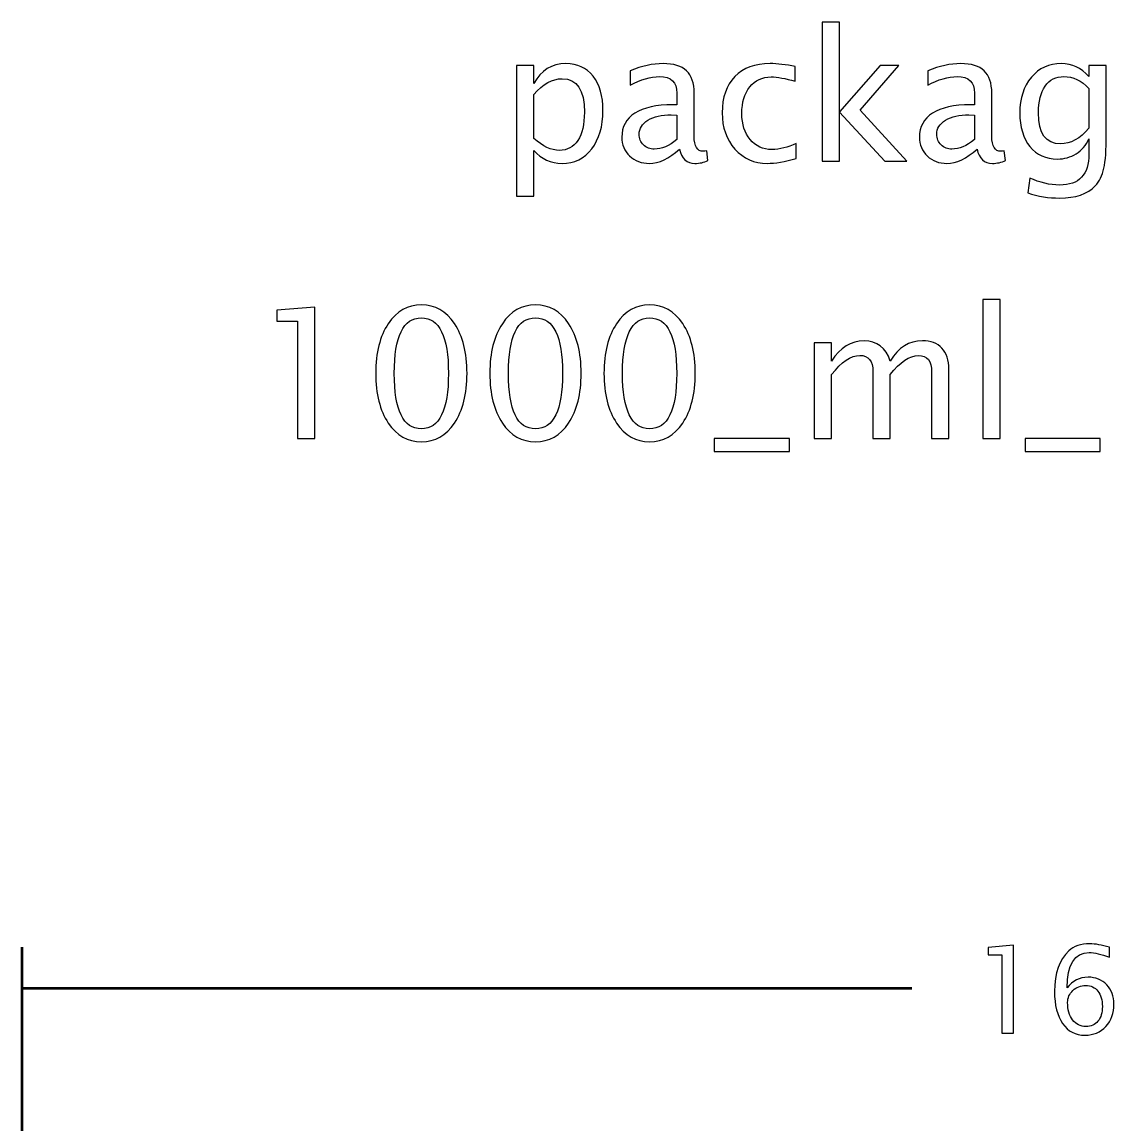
# Model space of a CAD drawing. Header units: centimetres. Extents: x -17.7 to 15.2, y -15.2 to 18.6.
# Drawn here: x -12.9 to -5.22, y 10.89 to 18.65 of the extents above; entities that cross this region are included whole.
import ezdxf

# ---------------------------------------------------------------- set-up
doc = ezdxf.new("R2010")
doc.units = ezdxf.units.CM
doc.header["$MEASUREMENT"] = 0
doc.layers.add('Layer 1', color=7, linetype='Continuous')

msp = doc.modelspace()

# ---------------------------------------------------------------- linework, layer by layer
at = {"layer": 'Layer 1'}
for points, knots in [([(-7.26981, 17.67044), (-7.26981, 17.67044), (-7.26981, 18.64961), (-7.26981, 18.64961), (-7.26981, 18.64961), (-7.26981, 18.64961), (-7.14789, 18.64961), (-7.14789, 18.64961), (-7.14789, 18.64961), (-7.14789, 18.64961), (-7.14789, 18.01694), (-7.14789, 18.01694), (-7.14789, 18.01694), (-7.14789, 18.01694), (-6.86214, 18.34354), (-6.86214, 18.34354), (-6.86214, 18.34354), (-6.86214, 18.34354), (-6.73048, 18.34354), (-6.73048, 18.34354), (-6.73048, 18.34354), (-6.73048, 18.34354), (-7.00353, 18.02943), (-7.00353, 18.02943), (-7.00353, 18.02943), (-7.00353, 18.02943), (-6.67333, 17.67044), (-6.67333, 17.67044), (-6.67333, 17.67044), (-6.67333, 17.67044), (-6.83039, 17.67044), (-6.83039, 17.67044), (-6.83039, 17.67044), (-6.83039, 17.67044), (-7.14789, 18.01567), (-7.14789, 18.01567), (-7.14789, 18.01567), (-7.14789, 18.01567), (-7.14789, 17.67044), (-7.14789, 17.67044), (-7.14789, 17.67044), (-7.14789, 17.67044), (-7.26981, 17.67044), (-7.26981, 17.67044)], [0, 0, 0, 0, 0.0833333, 0.0833333, 0.0833333, 0.0833333, 0.1666667, 0.1666667, 0.1666667, 0.1666667, 0.25, 0.25, 0.25, 0.25, 0.3333333, 0.3333333, 0.3333333, 0.3333333, 0.4166667, 0.4166667, 0.4166667, 0.4166667, 0.5, 0.5, 0.5, 0.5, 0.5833333, 0.5833333, 0.5833333, 0.5833333, 0.6666667, 0.6666667, 0.6666667, 0.6666667, 0.75, 0.75, 0.75, 0.75, 0.8333333, 0.8333333, 0.8333333, 0.8333333, 1, 1, 1, 1]), ([(-9.42076, 17.42533), (-9.42076, 17.42533), (-9.42076, 18.34354), (-9.42076, 18.34354), (-9.42076, 18.34354), (-9.42076, 18.34354), (-9.29884, 18.34354), (-9.29884, 18.34354), (-9.29884, 18.34354), (-9.29884, 18.34354), (-9.29884, 18.21633), (-9.29884, 18.21633), (-9.29884, 18.21633), (-9.24889, 18.31052), (-9.17374, 18.35751), (-9.07363, 18.35751), (-9.07363, 18.35751), (-8.99256, 18.35751), (-8.92885, 18.32809), (-8.88228, 18.26903), (-8.88228, 18.26903), (-8.83571, 18.20998), (-8.81243, 18.12933), (-8.81243, 18.0271), (-8.81243, 18.0271), (-8.81243, 17.91576), (-8.83889, 17.8258), (-8.89159, 17.75765), (-8.89159, 17.75765), (-8.9443, 17.68928), (-9.01372, 17.6552), (-9.09966, 17.6552), (-9.09966, 17.6552), (-9.17946, 17.6552), (-9.24592, 17.68568), (-9.29884, 17.74685), (-9.29884, 17.74685), (-9.29884, 17.74685), (-9.29884, 17.42533), (-9.29884, 17.42533), (-9.29884, 17.42533), (-9.29884, 17.42533), (-9.42076, 17.42533), (-9.42076, 17.42533)], [0, 0, 0, 0, 0.0833333, 0.0833333, 0.0833333, 0.0833333, 0.1666667, 0.1666667, 0.1666667, 0.1666667, 0.25, 0.25, 0.25, 0.25, 0.3333333, 0.3333333, 0.3333333, 0.3333333, 0.4166667, 0.4166667, 0.4166667, 0.4166667, 0.5, 0.5, 0.5, 0.5, 0.5833333, 0.5833333, 0.5833333, 0.5833333, 0.6666667, 0.6666667, 0.6666667, 0.6666667, 0.75, 0.75, 0.75, 0.75, 0.8333333, 0.8333333, 0.8333333, 0.8333333, 1, 1, 1, 1]), ([(-8.27459, 17.75617), (-8.34782, 17.68886), (-8.41831, 17.6552), (-8.48604, 17.6552), (-8.48604, 17.6552), (-8.54171, 17.6552), (-8.58807, 17.67256), (-8.62468, 17.70748), (-8.62468, 17.70748), (-8.66151, 17.74241), (-8.67993, 17.78643), (-8.67993, 17.83956), (-8.67993, 17.83956), (-8.67993, 17.91301), (-8.64903, 17.96953), (-8.58722, 18.0089), (-8.58722, 18.0089), (-8.52541, 18.04827), (-8.43672, 18.06795), (-8.32115, 18.06795), (-8.32115, 18.06795), (-8.32115, 18.06795), (-8.29258, 18.06795), (-8.29258, 18.06795), (-8.29258, 18.06795), (-8.29258, 18.06795), (-8.29258, 18.14902), (-8.29258, 18.14902), (-8.29258, 18.14902), (-8.29258, 18.22712), (-8.33322, 18.26607), (-8.41471, 18.26607), (-8.41471, 18.26607), (-8.47779, 18.26607), (-8.54679, 18.24617), (-8.62151, 18.20638), (-8.62151, 18.20638), (-8.62151, 18.20638), (-8.62151, 18.30671), (-8.62151, 18.30671), (-8.62151, 18.30671), (-8.53938, 18.34058), (-8.46191, 18.35751), (-8.38931, 18.35751), (-8.38931, 18.35751), (-8.31459, 18.35751), (-8.25935, 18.34058), (-8.224, 18.3065), (-8.224, 18.3065), (-8.18844, 18.27242), (-8.17066, 18.21993), (-8.17066, 18.14902), (-8.17066, 18.14902), (-8.17066, 18.14902), (-8.17066, 17.84485), (-8.17066, 17.84485), (-8.17066, 17.84485), (-8.17066, 17.77522), (-8.14928, 17.74029), (-8.10631, 17.74029), (-8.10631, 17.74029), (-8.10102, 17.74029), (-8.09319, 17.74114), (-8.08282, 17.74283), (-8.08282, 17.74283), (-8.08282, 17.74283), (-8.07414, 17.6751), (-8.07414, 17.6751), (-8.07414, 17.6751), (-8.10187, 17.66176), (-8.13235, 17.6552), (-8.16579, 17.6552), (-8.16579, 17.6552), (-8.22273, 17.6552), (-8.25892, 17.68886), (-8.27459, 17.75617)], [0, 0, 0, 0, 0.05, 0.05, 0.05, 0.05, 0.1, 0.1, 0.1, 0.1, 0.15, 0.15, 0.15, 0.15, 0.2, 0.2, 0.2, 0.2, 0.25, 0.25, 0.25, 0.25, 0.3, 0.3, 0.3, 0.3, 0.35, 0.35, 0.35, 0.35, 0.4, 0.4, 0.4, 0.4, 0.45, 0.45, 0.45, 0.45, 0.5, 0.5, 0.5, 0.5, 0.55, 0.55, 0.55, 0.55, 0.6, 0.6, 0.6, 0.6, 0.65, 0.65, 0.65, 0.65, 0.7, 0.7, 0.7, 0.7, 0.75, 0.75, 0.75, 0.75, 0.8, 0.8, 0.8, 0.8, 0.85, 0.85, 0.85, 0.85, 0.9, 0.9, 0.9, 0.9, 1, 1, 1, 1]), ([(-7.4529, 17.69076), (-7.53185, 17.66705), (-7.60001, 17.6552), (-7.65737, 17.6552), (-7.65737, 17.6552), (-7.74839, 17.6552), (-7.82374, 17.68886), (-7.88364, 17.75595), (-7.88364, 17.75595), (-7.94354, 17.82326), (-7.9736, 17.90814), (-7.9736, 18.01038), (-7.9736, 18.01038), (-7.9736, 18.1196), (-7.94397, 18.2049), (-7.8847, 18.26586), (-7.8847, 18.26586), (-7.82543, 18.32703), (-7.74267, 18.35751), (-7.63641, 18.35751), (-7.63641, 18.35751), (-7.58413, 18.35751), (-7.52529, 18.35031), (-7.46052, 18.33592), (-7.46052, 18.33592), (-7.46052, 18.33592), (-7.46052, 18.23305), (-7.46052, 18.23305), (-7.46052, 18.23305), (-7.52931, 18.25337), (-7.5854, 18.26353), (-7.62858, 18.26353), (-7.62858, 18.26353), (-7.69124, 18.26353), (-7.7414, 18.24004), (-7.77887, 18.19326), (-7.77887, 18.19326), (-7.81633, 18.14648), (-7.83517, 18.08404), (-7.83517, 18.00614), (-7.83517, 18.00614), (-7.83517, 17.93058), (-7.8157, 17.86962), (-7.77696, 17.82284), (-7.77696, 17.82284), (-7.73823, 17.77627), (-7.68764, 17.75299), (-7.62477, 17.75299), (-7.62477, 17.75299), (-7.5691, 17.75299), (-7.51195, 17.76738), (-7.4529, 17.79617), (-7.4529, 17.79617), (-7.4529, 17.79617), (-7.4529, 17.69076), (-7.4529, 17.69076)], [0, 0, 0, 0, 0.0666667, 0.0666667, 0.0666667, 0.0666667, 0.1333333, 0.1333333, 0.1333333, 0.1333333, 0.2, 0.2, 0.2, 0.2, 0.2666667, 0.2666667, 0.2666667, 0.2666667, 0.3333333, 0.3333333, 0.3333333, 0.3333333, 0.4, 0.4, 0.4, 0.4, 0.4666667, 0.4666667, 0.4666667, 0.4666667, 0.5333333, 0.5333333, 0.5333333, 0.5333333, 0.6, 0.6, 0.6, 0.6, 0.6666667, 0.6666667, 0.6666667, 0.6666667, 0.7333333, 0.7333333, 0.7333333, 0.7333333, 0.8, 0.8, 0.8, 0.8, 0.8666667, 0.8666667, 0.8666667, 0.8666667, 1, 1, 1, 1]), ([(-6.18057, 17.75617), (-6.2538, 17.68886), (-6.32429, 17.6552), (-6.39202, 17.6552), (-6.39202, 17.6552), (-6.44769, 17.6552), (-6.49405, 17.67256), (-6.53066, 17.70748), (-6.53066, 17.70748), (-6.56749, 17.74241), (-6.58591, 17.78643), (-6.58591, 17.83956), (-6.58591, 17.83956), (-6.58591, 17.91301), (-6.55501, 17.96953), (-6.4932, 18.0089), (-6.4932, 18.0089), (-6.43139, 18.04827), (-6.3427, 18.06795), (-6.22713, 18.06795), (-6.22713, 18.06795), (-6.22713, 18.06795), (-6.19856, 18.06795), (-6.19856, 18.06795), (-6.19856, 18.06795), (-6.19856, 18.06795), (-6.19856, 18.14902), (-6.19856, 18.14902), (-6.19856, 18.14902), (-6.19856, 18.22712), (-6.2392, 18.26607), (-6.32069, 18.26607), (-6.32069, 18.26607), (-6.38377, 18.26607), (-6.45277, 18.24617), (-6.52749, 18.20638), (-6.52749, 18.20638), (-6.52749, 18.20638), (-6.52749, 18.30671), (-6.52749, 18.30671), (-6.52749, 18.30671), (-6.44536, 18.34058), (-6.36789, 18.35751), (-6.29529, 18.35751), (-6.29529, 18.35751), (-6.22057, 18.35751), (-6.16533, 18.34058), (-6.12998, 18.3065), (-6.12998, 18.3065), (-6.09442, 18.27242), (-6.07664, 18.21993), (-6.07664, 18.14902), (-6.07664, 18.14902), (-6.07664, 18.14902), (-6.07664, 17.84485), (-6.07664, 17.84485), (-6.07664, 17.84485), (-6.07664, 17.77522), (-6.05526, 17.74029), (-6.01229, 17.74029), (-6.01229, 17.74029), (-6.007, 17.74029), (-5.99917, 17.74114), (-5.9888, 17.74283), (-5.9888, 17.74283), (-5.9888, 17.74283), (-5.98012, 17.6751), (-5.98012, 17.6751), (-5.98012, 17.6751), (-6.00785, 17.66176), (-6.03833, 17.6552), (-6.07177, 17.6552), (-6.07177, 17.6552), (-6.12871, 17.6552), (-6.1649, 17.68886), (-6.18057, 17.75617)], [0, 0, 0, 0, 0.05, 0.05, 0.05, 0.05, 0.1, 0.1, 0.1, 0.1, 0.15, 0.15, 0.15, 0.15, 0.2, 0.2, 0.2, 0.2, 0.25, 0.25, 0.25, 0.25, 0.3, 0.3, 0.3, 0.3, 0.35, 0.35, 0.35, 0.35, 0.4, 0.4, 0.4, 0.4, 0.45, 0.45, 0.45, 0.45, 0.5, 0.5, 0.5, 0.5, 0.55, 0.55, 0.55, 0.55, 0.6, 0.6, 0.6, 0.6, 0.65, 0.65, 0.65, 0.65, 0.7, 0.7, 0.7, 0.7, 0.75, 0.75, 0.75, 0.75, 0.8, 0.8, 0.8, 0.8, 0.85, 0.85, 0.85, 0.85, 0.9, 0.9, 0.9, 0.9, 1, 1, 1, 1]), ([(-5.8237, 17.44692), (-5.8237, 17.44692), (-5.80931, 17.55233), (-5.80931, 17.55233), (-5.80931, 17.55233), (-5.73861, 17.51931), (-5.66855, 17.5028), (-5.59933, 17.5028), (-5.59933, 17.5028), (-5.46196, 17.5028), (-5.39317, 17.57561), (-5.39317, 17.72103), (-5.39317, 17.72103), (-5.39317, 17.72103), (-5.39317, 17.82686), (-5.39317, 17.82686), (-5.39317, 17.82686), (-5.41434, 17.7822), (-5.44439, 17.7477), (-5.48355, 17.72293), (-5.48355, 17.72293), (-5.52271, 17.69817), (-5.56631, 17.68568), (-5.61436, 17.68568), (-5.61436, 17.68568), (-5.69585, 17.68568), (-5.76041, 17.71489), (-5.80804, 17.77331), (-5.80804, 17.77331), (-5.85566, 17.83173), (-5.87958, 17.91089), (-5.87958, 18.0108), (-5.87958, 18.0108), (-5.87958, 18.11304), (-5.85249, 18.19643), (-5.7983, 18.26099), (-5.7983, 18.26099), (-5.7439, 18.32534), (-5.67384, 18.35751), (-5.58769, 18.35751), (-5.58769, 18.35751), (-5.51234, 18.35751), (-5.44736, 18.32703), (-5.39317, 18.26586), (-5.39317, 18.26586), (-5.39317, 18.26586), (-5.39317, 18.34354), (-5.39317, 18.34354), (-5.39317, 18.34354), (-5.39317, 18.34354), (-5.27125, 18.34354), (-5.27125, 18.34354), (-5.27125, 18.34354), (-5.27125, 18.34354), (-5.27125, 17.85417), (-5.27125, 17.85417), (-5.27125, 17.85417), (-5.27125, 17.74897), (-5.27675, 17.67108), (-5.28776, 17.62049), (-5.28776, 17.62049), (-5.29855, 17.5699), (-5.3193, 17.52841), (-5.34935, 17.49624), (-5.34935, 17.49624), (-5.40269, 17.43972), (-5.48609, 17.41136), (-5.59933, 17.41136), (-5.59933, 17.41136), (-5.67701, 17.41136), (-5.75173, 17.42321), (-5.8237, 17.44692)], [0, 0, 0, 0, 0.0526316, 0.0526316, 0.0526316, 0.0526316, 0.1052632, 0.1052632, 0.1052632, 0.1052632, 0.1578947, 0.1578947, 0.1578947, 0.1578947, 0.2105263, 0.2105263, 0.2105263, 0.2105263, 0.2631579, 0.2631579, 0.2631579, 0.2631579, 0.3157895, 0.3157895, 0.3157895, 0.3157895, 0.3684211, 0.3684211, 0.3684211, 0.3684211, 0.4210526, 0.4210526, 0.4210526, 0.4210526, 0.4736842, 0.4736842, 0.4736842, 0.4736842, 0.5263158, 0.5263158, 0.5263158, 0.5263158, 0.5789474, 0.5789474, 0.5789474, 0.5789474, 0.6315789, 0.6315789, 0.6315789, 0.6315789, 0.6842105, 0.6842105, 0.6842105, 0.6842105, 0.7368421, 0.7368421, 0.7368421, 0.7368421, 0.7894737, 0.7894737, 0.7894737, 0.7894737, 0.8421053, 0.8421053, 0.8421053, 0.8421053, 0.8947368, 0.8947368, 0.8947368, 0.8947368, 1, 1, 1, 1]), ([(-9.29884, 17.83088), (-9.23597, 17.77479), (-9.17607, 17.74664), (-9.11913, 17.74664), (-9.11913, 17.74664), (-9.06304, 17.74664), (-9.01965, 17.77014), (-8.98917, 17.81691), (-8.98917, 17.81691), (-8.95848, 17.86369), (-8.94324, 17.92952), (-8.94324, 18.01461), (-8.94324, 18.01461), (-8.94324, 18.17209), (-8.99531, 18.25083), (-9.09945, 18.25083), (-9.09945, 18.25083), (-9.16761, 18.25083), (-9.23407, 18.214), (-9.29884, 18.14013), (-9.29884, 18.14013), (-9.29884, 18.14013), (-9.29884, 17.83088), (-9.29884, 17.83088)], [0, 0, 0, 0, 0.1428571, 0.1428571, 0.1428571, 0.1428571, 0.2857143, 0.2857143, 0.2857143, 0.2857143, 0.4285714, 0.4285714, 0.4285714, 0.4285714, 0.5714286, 0.5714286, 0.5714286, 0.5714286, 0.7142857, 0.7142857, 0.7142857, 0.7142857, 1, 1, 1, 1]), ([(-5.39317, 17.90327), (-5.39317, 17.90327), (-5.39317, 18.18246), (-5.39317, 18.18246), (-5.39317, 18.18246), (-5.44693, 18.23813), (-5.50556, 18.26607), (-5.56885, 18.26607), (-5.56885, 18.26607), (-5.62516, 18.26607), (-5.66918, 18.24363), (-5.70093, 18.19855), (-5.70093, 18.19855), (-5.73289, 18.15368), (-5.74877, 18.09123), (-5.74877, 18.01165), (-5.74877, 18.01165), (-5.74877, 17.86539), (-5.69691, 17.79236), (-5.59298, 17.79236), (-5.59298, 17.79236), (-5.52229, 17.79236), (-5.45561, 17.8294), (-5.39317, 17.90327)], [0, 0, 0, 0, 0.1428571, 0.1428571, 0.1428571, 0.1428571, 0.2857143, 0.2857143, 0.2857143, 0.2857143, 0.4285714, 0.4285714, 0.4285714, 0.4285714, 0.5714286, 0.5714286, 0.5714286, 0.5714286, 0.7142857, 0.7142857, 0.7142857, 0.7142857, 1, 1, 1, 1]), ([(-8.29258, 17.82263), (-8.29258, 17.82263), (-8.29258, 17.99556), (-8.29258, 17.99556), (-8.29258, 17.99556), (-8.29258, 17.99556), (-8.33174, 17.99683), (-8.33174, 17.99683), (-8.33174, 17.99683), (-8.39947, 17.99683), (-8.45408, 17.98434), (-8.49578, 17.95937), (-8.49578, 17.95937), (-8.53727, 17.93418), (-8.55801, 17.90095), (-8.55801, 17.85946), (-8.55801, 17.85946), (-8.55801, 17.83046), (-8.54764, 17.80591), (-8.52711, 17.7858), (-8.52711, 17.7858), (-8.50636, 17.76569), (-8.48117, 17.75553), (-8.45133, 17.75553), (-8.45133, 17.75553), (-8.40053, 17.75553), (-8.34761, 17.77797), (-8.29258, 17.82263)], [0, 0, 0, 0, 0.125, 0.125, 0.125, 0.125, 0.25, 0.25, 0.25, 0.25, 0.375, 0.375, 0.375, 0.375, 0.5, 0.5, 0.5, 0.5, 0.625, 0.625, 0.625, 0.625, 0.75, 0.75, 0.75, 0.75, 1, 1, 1, 1]), ([(-6.19856, 17.82263), (-6.19856, 17.82263), (-6.19856, 17.99556), (-6.19856, 17.99556), (-6.19856, 17.99556), (-6.19856, 17.99556), (-6.23772, 17.99683), (-6.23772, 17.99683), (-6.23772, 17.99683), (-6.30545, 17.99683), (-6.36006, 17.98434), (-6.40176, 17.95937), (-6.40176, 17.95937), (-6.44325, 17.93418), (-6.46399, 17.90095), (-6.46399, 17.85946), (-6.46399, 17.85946), (-6.46399, 17.83046), (-6.45362, 17.80591), (-6.43309, 17.7858), (-6.43309, 17.7858), (-6.41234, 17.76569), (-6.38715, 17.75553), (-6.35731, 17.75553), (-6.35731, 17.75553), (-6.30651, 17.75553), (-6.25359, 17.77797), (-6.19856, 17.82263)], [0, 0, 0, 0, 0.125, 0.125, 0.125, 0.125, 0.25, 0.25, 0.25, 0.25, 0.375, 0.375, 0.375, 0.375, 0.5, 0.5, 0.5, 0.5, 0.625, 0.625, 0.625, 0.625, 0.75, 0.75, 0.75, 0.75, 1, 1, 1, 1]), ([(-6.13982, 15.71887), (-6.13982, 15.71887), (-6.13982, 16.69804), (-6.13982, 16.69804), (-6.13982, 16.69804), (-6.13982, 16.69804), (-6.0179, 16.69804), (-6.0179, 16.69804), (-6.0179, 16.69804), (-6.0179, 16.69804), (-6.0179, 15.71887), (-6.0179, 15.71887), (-6.0179, 15.71887), (-6.0179, 15.71887), (-6.13982, 15.71887), (-6.13982, 15.71887)], [0, 0, 0, 0, 0.2, 0.2, 0.2, 0.2, 0.4, 0.4, 0.4, 0.4, 0.6, 0.6, 0.6, 0.6, 1, 1, 1, 1]), ([(-10.962, 15.71887), (-10.962, 15.71887), (-10.962, 16.54564), (-10.962, 16.54564), (-10.962, 16.54564), (-10.962, 16.54564), (-11.10805, 16.54564), (-11.10805, 16.54564), (-11.10805, 16.54564), (-11.10805, 16.54564), (-11.10805, 16.62184), (-11.10805, 16.62184), (-11.10805, 16.62184), (-11.10805, 16.62184), (-10.84008, 16.6447), (-10.84008, 16.6447), (-10.84008, 16.6447), (-10.84008, 16.6447), (-10.84008, 15.71887), (-10.84008, 15.71887), (-10.84008, 15.71887), (-10.84008, 15.71887), (-10.962, 15.71887), (-10.962, 15.71887)], [0, 0, 0, 0, 0.1428571, 0.1428571, 0.1428571, 0.1428571, 0.2857143, 0.2857143, 0.2857143, 0.2857143, 0.4285714, 0.4285714, 0.4285714, 0.4285714, 0.5714286, 0.5714286, 0.5714286, 0.5714286, 0.7142857, 0.7142857, 0.7142857, 0.7142857, 1, 1, 1, 1]), ([(-10.09036, 15.69601), (-10.18667, 15.69601), (-10.26435, 15.74025), (-10.32319, 15.82851), (-10.32319, 15.82851), (-10.38225, 15.91678), (-10.41167, 16.0332), (-10.41167, 16.17798), (-10.41167, 16.17798), (-10.41167, 16.32276), (-10.38225, 16.43917), (-10.32319, 16.52744), (-10.32319, 16.52744), (-10.26435, 16.6157), (-10.18667, 16.65994), (-10.09036, 16.65994), (-10.09036, 16.65994), (-9.99363, 16.65994), (-9.91595, 16.61591), (-9.8571, 16.52786), (-9.8571, 16.52786), (-9.79847, 16.43981), (-9.76905, 16.32318), (-9.76905, 16.17798), (-9.76905, 16.17798), (-9.76905, 16.0332), (-9.79847, 15.91678), (-9.8571, 15.82851), (-9.8571, 15.82851), (-9.91595, 15.74025), (-9.99363, 15.69601), (-10.09036, 15.69601)], [0, 0, 0, 0, 0.1111111, 0.1111111, 0.1111111, 0.1111111, 0.2222222, 0.2222222, 0.2222222, 0.2222222, 0.3333333, 0.3333333, 0.3333333, 0.3333333, 0.4444444, 0.4444444, 0.4444444, 0.4444444, 0.5555556, 0.5555556, 0.5555556, 0.5555556, 0.6666667, 0.6666667, 0.6666667, 0.6666667, 0.7777778, 0.7777778, 0.7777778, 0.7777778, 1, 1, 1, 1]), ([(-9.2873, 15.69601), (-9.38361, 15.69601), (-9.46129, 15.74025), (-9.52013, 15.82851), (-9.52013, 15.82851), (-9.57919, 15.91678), (-9.60861, 16.0332), (-9.60861, 16.17798), (-9.60861, 16.17798), (-9.60861, 16.32276), (-9.57919, 16.43917), (-9.52013, 16.52744), (-9.52013, 16.52744), (-9.46129, 16.6157), (-9.38361, 16.65994), (-9.2873, 16.65994), (-9.2873, 16.65994), (-9.19057, 16.65994), (-9.11289, 16.61591), (-9.05404, 16.52786), (-9.05404, 16.52786), (-8.99541, 16.43981), (-8.96599, 16.32318), (-8.96599, 16.17798), (-8.96599, 16.17798), (-8.96599, 16.0332), (-8.99541, 15.91678), (-9.05404, 15.82851), (-9.05404, 15.82851), (-9.11289, 15.74025), (-9.19057, 15.69601), (-9.2873, 15.69601)], [0, 0, 0, 0, 0.1111111, 0.1111111, 0.1111111, 0.1111111, 0.2222222, 0.2222222, 0.2222222, 0.2222222, 0.3333333, 0.3333333, 0.3333333, 0.3333333, 0.4444444, 0.4444444, 0.4444444, 0.4444444, 0.5555556, 0.5555556, 0.5555556, 0.5555556, 0.6666667, 0.6666667, 0.6666667, 0.6666667, 0.7777778, 0.7777778, 0.7777778, 0.7777778, 1, 1, 1, 1]), ([(-8.48424, 15.69601), (-8.58055, 15.69601), (-8.65823, 15.74025), (-8.71707, 15.82851), (-8.71707, 15.82851), (-8.77613, 15.91678), (-8.80555, 16.0332), (-8.80555, 16.17798), (-8.80555, 16.17798), (-8.80555, 16.32276), (-8.77613, 16.43917), (-8.71707, 16.52744), (-8.71707, 16.52744), (-8.65823, 16.6157), (-8.58055, 16.65994), (-8.48424, 16.65994), (-8.48424, 16.65994), (-8.38751, 16.65994), (-8.30983, 16.61591), (-8.25098, 16.52786), (-8.25098, 16.52786), (-8.19235, 16.43981), (-8.16293, 16.32318), (-8.16293, 16.17798), (-8.16293, 16.17798), (-8.16293, 16.0332), (-8.19235, 15.91678), (-8.25098, 15.82851), (-8.25098, 15.82851), (-8.30983, 15.74025), (-8.38751, 15.69601), (-8.48424, 15.69601)], [0, 0, 0, 0, 0.1111111, 0.1111111, 0.1111111, 0.1111111, 0.2222222, 0.2222222, 0.2222222, 0.2222222, 0.3333333, 0.3333333, 0.3333333, 0.3333333, 0.4444444, 0.4444444, 0.4444444, 0.4444444, 0.5555556, 0.5555556, 0.5555556, 0.5555556, 0.6666667, 0.6666667, 0.6666667, 0.6666667, 0.7777778, 0.7777778, 0.7777778, 0.7777778, 1, 1, 1, 1]), ([(-10.09057, 15.78745), (-9.96336, 15.78745), (-9.89986, 15.91763), (-9.89986, 16.17798), (-9.89986, 16.17798), (-9.89986, 16.43833), (-9.96336, 16.5685), (-10.09057, 16.5685), (-10.09057, 16.5685), (-10.21736, 16.5685), (-10.28086, 16.43833), (-10.28086, 16.17798), (-10.28086, 16.17798), (-10.28086, 15.91763), (-10.21736, 15.78745), (-10.09057, 15.78745)], [0, 0, 0, 0, 0.2, 0.2, 0.2, 0.2, 0.4, 0.4, 0.4, 0.4, 0.6, 0.6, 0.6, 0.6, 1, 1, 1, 1]), ([(-9.28751, 15.78745), (-9.1603, 15.78745), (-9.0968, 15.91763), (-9.0968, 16.17798), (-9.0968, 16.17798), (-9.0968, 16.43833), (-9.1603, 16.5685), (-9.28751, 16.5685), (-9.28751, 16.5685), (-9.4143, 16.5685), (-9.4778, 16.43833), (-9.4778, 16.17798), (-9.4778, 16.17798), (-9.4778, 15.91763), (-9.4143, 15.78745), (-9.28751, 15.78745)], [0, 0, 0, 0, 0.2, 0.2, 0.2, 0.2, 0.4, 0.4, 0.4, 0.4, 0.6, 0.6, 0.6, 0.6, 1, 1, 1, 1]), ([(-8.48445, 15.78745), (-8.35724, 15.78745), (-8.29374, 15.91763), (-8.29374, 16.17798), (-8.29374, 16.17798), (-8.29374, 16.43833), (-8.35724, 16.5685), (-8.48445, 16.5685), (-8.48445, 16.5685), (-8.61124, 16.5685), (-8.67474, 16.43833), (-8.67474, 16.17798), (-8.67474, 16.17798), (-8.67474, 15.91763), (-8.61124, 15.78745), (-8.48445, 15.78745)], [0, 0, 0, 0, 0.2, 0.2, 0.2, 0.2, 0.4, 0.4, 0.4, 0.4, 0.6, 0.6, 0.6, 0.6, 1, 1, 1, 1]), ([(-7.32558, 15.71887), (-7.32558, 15.71887), (-7.32558, 16.39197), (-7.32558, 16.39197), (-7.32558, 16.39197), (-7.32558, 16.39197), (-7.20366, 16.39197), (-7.20366, 16.39197), (-7.20366, 16.39197), (-7.20366, 16.39197), (-7.20366, 16.26476), (-7.20366, 16.26476), (-7.20366, 16.26476), (-7.14418, 16.35895), (-7.06798, 16.40594), (-6.97464, 16.40594), (-6.97464, 16.40594), (-6.88468, 16.40594), (-6.82351, 16.35895), (-6.79091, 16.26476), (-6.79091, 16.26476), (-6.73312, 16.3598), (-6.65777, 16.40721), (-6.56527, 16.40721), (-6.56527, 16.40721), (-6.50622, 16.40721), (-6.46029, 16.38985), (-6.42748, 16.35493), (-6.42748, 16.35493), (-6.39467, 16.32), (-6.37816, 16.27111), (-6.37816, 16.20824), (-6.37816, 16.20824), (-6.37816, 16.20824), (-6.37816, 15.71887), (-6.37816, 15.71887), (-6.37816, 15.71887), (-6.37816, 15.71887), (-6.50008, 15.71887), (-6.50008, 15.71887), (-6.50008, 15.71887), (-6.50008, 15.71887), (-6.50008, 16.18814), (-6.50008, 16.18814), (-6.50008, 16.18814), (-6.50008, 16.26476), (-6.53056, 16.30307), (-6.59152, 16.30307), (-6.59152, 16.30307), (-6.65481, 16.30307), (-6.72127, 16.25841), (-6.79091, 16.16887), (-6.79091, 16.16887), (-6.79091, 16.16887), (-6.79091, 15.71887), (-6.79091, 15.71887), (-6.79091, 15.71887), (-6.79091, 15.71887), (-6.91283, 15.71887), (-6.91283, 15.71887), (-6.91283, 15.71887), (-6.91283, 15.71887), (-6.91283, 16.18856), (-6.91283, 16.18856), (-6.91283, 16.18856), (-6.91283, 16.26582), (-6.94373, 16.30434), (-7.00575, 16.30434), (-7.00575, 16.30434), (-7.06735, 16.30434), (-7.13339, 16.25947), (-7.20366, 16.16951), (-7.20366, 16.16951), (-7.20366, 16.16951), (-7.20366, 15.71887), (-7.20366, 15.71887), (-7.20366, 15.71887), (-7.20366, 15.71887), (-7.32558, 15.71887), (-7.32558, 15.71887)], [0, 0, 0, 0, 0.047619, 0.047619, 0.047619, 0.047619, 0.0952381, 0.0952381, 0.0952381, 0.0952381, 0.1428571, 0.1428571, 0.1428571, 0.1428571, 0.1904762, 0.1904762, 0.1904762, 0.1904762, 0.2380952, 0.2380952, 0.2380952, 0.2380952, 0.2857143, 0.2857143, 0.2857143, 0.2857143, 0.3333333, 0.3333333, 0.3333333, 0.3333333, 0.3809524, 0.3809524, 0.3809524, 0.3809524, 0.4285714, 0.4285714, 0.4285714, 0.4285714, 0.4761905, 0.4761905, 0.4761905, 0.4761905, 0.5238095, 0.5238095, 0.5238095, 0.5238095, 0.5714286, 0.5714286, 0.5714286, 0.5714286, 0.6190476, 0.6190476, 0.6190476, 0.6190476, 0.6666667, 0.6666667, 0.6666667, 0.6666667, 0.7142857, 0.7142857, 0.7142857, 0.7142857, 0.7619048, 0.7619048, 0.7619048, 0.7619048, 0.8095238, 0.8095238, 0.8095238, 0.8095238, 0.8571429, 0.8571429, 0.8571429, 0.8571429, 0.9047619, 0.9047619, 0.9047619, 0.9047619, 1, 1, 1, 1]), ([(-8.02916, 15.62743), (-8.02916, 15.62743), (-8.02916, 15.71887), (-8.02916, 15.71887), (-8.02916, 15.71887), (-8.02916, 15.71887), (-7.50084, 15.71887), (-7.50084, 15.71887), (-7.50084, 15.71887), (-7.50084, 15.71887), (-7.50084, 15.62743), (-7.50084, 15.62743), (-7.50084, 15.62743), (-7.50084, 15.62743), (-8.02916, 15.62743), (-8.02916, 15.62743)], [0, 0, 0, 0, 0.2, 0.2, 0.2, 0.2, 0.4, 0.4, 0.4, 0.4, 0.6, 0.6, 0.6, 0.6, 1, 1, 1, 1]), ([(-5.84137, 15.62743), (-5.84137, 15.62743), (-5.84137, 15.71887), (-5.84137, 15.71887), (-5.84137, 15.71887), (-5.84137, 15.71887), (-5.31305, 15.71887), (-5.31305, 15.71887), (-5.31305, 15.71887), (-5.31305, 15.71887), (-5.31305, 15.62743), (-5.31305, 15.62743), (-5.31305, 15.62743), (-5.31305, 15.62743), (-5.84137, 15.62743), (-5.84137, 15.62743)], [0, 0, 0, 0, 0.2, 0.2, 0.2, 0.2, 0.4, 0.4, 0.4, 0.4, 0.6, 0.6, 0.6, 0.6, 1, 1, 1, 1]), ([(-6.00567, 11.53631), (-6.00567, 11.53631), (-6.00567, 12.08749), (-6.00567, 12.08749), (-6.00567, 12.08749), (-6.00567, 12.08749), (-6.10304, 12.08749), (-6.10304, 12.08749), (-6.10304, 12.08749), (-6.10304, 12.08749), (-6.10304, 12.13829), (-6.10304, 12.13829), (-6.10304, 12.13829), (-6.10304, 12.13829), (-5.92439, 12.15353), (-5.92439, 12.15353), (-5.92439, 12.15353), (-5.92439, 12.15353), (-5.92439, 11.53631), (-5.92439, 11.53631), (-5.92439, 11.53631), (-5.92439, 11.53631), (-6.00567, 11.53631), (-6.00567, 11.53631)], [0, 0, 0, 0, 0.1428571, 0.1428571, 0.1428571, 0.1428571, 0.2857143, 0.2857143, 0.2857143, 0.2857143, 0.4285714, 0.4285714, 0.4285714, 0.4285714, 0.5714286, 0.5714286, 0.5714286, 0.5714286, 0.7142857, 0.7142857, 0.7142857, 0.7142857, 1, 1, 1, 1]), ([(-5.54649, 11.85353), (-5.50755, 11.90391), (-5.45858, 11.92916), (-5.3996, 11.92916), (-5.3996, 11.92916), (-5.34611, 11.92916), (-5.30237, 11.91153), (-5.26822, 11.87611), (-5.26822, 11.87611), (-5.23421, 11.84069), (-5.21714, 11.79525), (-5.21714, 11.73979), (-5.21714, 11.73979), (-5.21714, 11.67615), (-5.23619, 11.6238), (-5.27443, 11.58274), (-5.27443, 11.58274), (-5.31267, 11.54167), (-5.36121, 11.52107), (-5.42034, 11.52107), (-5.42034, 11.52107), (-5.48751, 11.52107), (-5.54028, 11.5483), (-5.57824, 11.60263), (-5.57824, 11.60263), (-5.61634, 11.6571), (-5.63539, 11.73246), (-5.63539, 11.82855), (-5.63539, 11.82855), (-5.63539, 11.95809), (-5.60209, 12.05306), (-5.53563, 12.11374), (-5.53563, 12.11374), (-5.4995, 12.14704), (-5.44955, 12.16369), (-5.38591, 12.16369), (-5.38591, 12.16369), (-5.34894, 12.16369), (-5.30308, 12.15607), (-5.24846, 12.14083), (-5.24846, 12.14083), (-5.24846, 12.14083), (-5.24846, 12.06971), (-5.24846, 12.06971), (-5.24846, 12.06971), (-5.30618, 12.09173), (-5.35359, 12.10273), (-5.39085, 12.10273), (-5.39085, 12.10273), (-5.49456, 12.10273), (-5.54649, 12.01962), (-5.54649, 11.85353)], [0, 0, 0, 0, 0.0714286, 0.0714286, 0.0714286, 0.0714286, 0.1428571, 0.1428571, 0.1428571, 0.1428571, 0.2142857, 0.2142857, 0.2142857, 0.2142857, 0.2857143, 0.2857143, 0.2857143, 0.2857143, 0.3571429, 0.3571429, 0.3571429, 0.3571429, 0.4285714, 0.4285714, 0.4285714, 0.4285714, 0.5, 0.5, 0.5, 0.5, 0.5714286, 0.5714286, 0.5714286, 0.5714286, 0.6428571, 0.6428571, 0.6428571, 0.6428571, 0.7142857, 0.7142857, 0.7142857, 0.7142857, 0.7857143, 0.7857143, 0.7857143, 0.7857143, 0.8571429, 0.8571429, 0.8571429, 0.8571429, 1, 1, 1, 1]), ([(-5.29842, 11.72371), (-5.29842, 11.769), (-5.30886, 11.80485), (-5.32989, 11.83123), (-5.32989, 11.83123), (-5.35091, 11.85762), (-5.3797, 11.87074), (-5.41625, 11.87074), (-5.41625, 11.87074), (-5.4511, 11.87074), (-5.48088, 11.85917), (-5.50571, 11.83589), (-5.50571, 11.83589), (-5.53069, 11.81275), (-5.54311, 11.78481), (-5.54311, 11.75221), (-5.54311, 11.75221), (-5.54311, 11.70085), (-5.53125, 11.65964), (-5.50769, 11.6286), (-5.50769, 11.6286), (-5.48398, 11.59755), (-5.45265, 11.58203), (-5.41371, 11.58203), (-5.41371, 11.58203), (-5.37829, 11.58203), (-5.35021, 11.59473), (-5.32946, 11.62013), (-5.32946, 11.62013), (-5.30872, 11.64553), (-5.29842, 11.6801), (-5.29842, 11.72371)], [0, 0, 0, 0, 0.1111111, 0.1111111, 0.1111111, 0.1111111, 0.2222222, 0.2222222, 0.2222222, 0.2222222, 0.3333333, 0.3333333, 0.3333333, 0.3333333, 0.4444444, 0.4444444, 0.4444444, 0.4444444, 0.5555556, 0.5555556, 0.5555556, 0.5555556, 0.6666667, 0.6666667, 0.6666667, 0.6666667, 0.7777778, 0.7777778, 0.7777778, 0.7777778, 1, 1, 1, 1])]:
    msp.add_open_spline(points, degree=3, knots=knots, dxfattribs=at)
at = {"layer": 'Layer 1', "lineweight": 53}
for points in [[(-12.9, 5.64106), (-12.9, 5.64106), (-12.9, 12.14106), (-12.9, 12.14106)], [(-6.63948, 11.85), (-6.63948, 11.85), (-12.9, 11.85), (-12.9, 11.85)]]:
    msp.add_open_spline(points, degree=3, dxfattribs=at)

doc.saveas('drawing.dxf')
